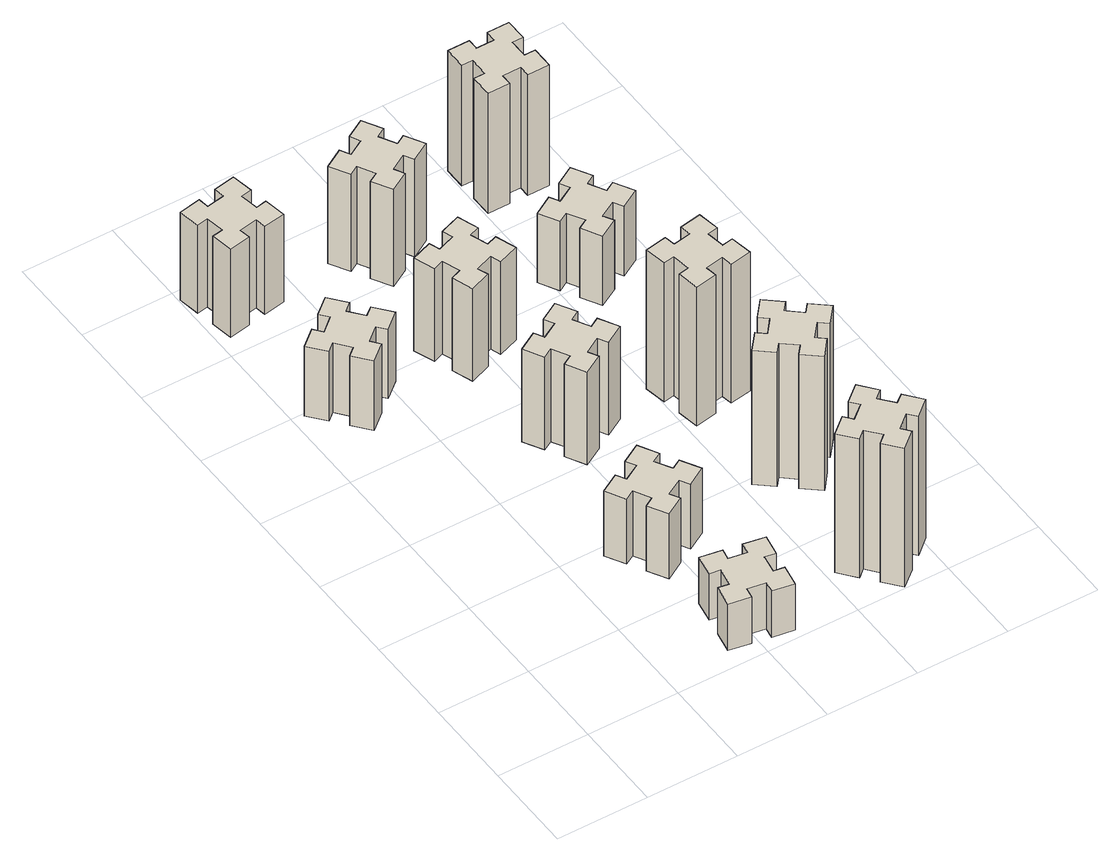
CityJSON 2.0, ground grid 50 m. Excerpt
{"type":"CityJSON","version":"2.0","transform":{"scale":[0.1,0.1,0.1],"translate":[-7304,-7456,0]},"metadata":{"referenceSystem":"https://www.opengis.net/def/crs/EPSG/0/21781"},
"CityObjects":{
"building1":{"type":"Building","attributes":{"class":"1000","function":"1000","usage":"1000","yearOfConstruction":2016,"roofType":"1000","measuredHeight":45,"storeysAboveGround":30,"storeysBelowGround":0},"geometry":[{"type":"Solid","lod":"1","boundaries":[[[[0,1,2,3,4,5,6,7,8,9,10,11,12,13,14,15,16,17,18,19]],[[17,16,20,21]],[[16,15,22,20]],[[15,14,23,22]],[[14,13,24,23]],[[13,12,25,24]],[[12,11,26,25]],[[11,10,27,26]],[[10,9,28,27]],[[9,8,29,28]],[[8,7,30,29]],[[7,6,31,30]],[[6,5,32,31]],[[5,4,33,32]],[[4,3,34,33]],[[3,2,35,34]],[[2,1,36,35]],[[1,0,37,36]],[[0,19,38,37]],[[19,18,39,38]],[[18,17,21,39]],[[24,25,26,27,28,29,30,31,32,33,34,35,36,37,38,39,21,20,22,23]]]]}]},
"building2":{"type":"Building","attributes":{"class":"1000","function":"1000","usage":"1000","yearOfConstruction":2016,"roofType":"1000","measuredHeight":30,"storeysAboveGround":30,"storeysBelowGround":0},"geometry":[{"type":"Solid","lod":"1","boundaries":[[[[40,41,42,43,44,45,46,47,48,49,50,51,52,53,54,55,56,57,58,59]],[[57,56,60,61]],[[56,55,62,60]],[[55,54,63,62]],[[54,53,64,63]],[[53,52,65,64]],[[52,51,66,65]],[[51,50,67,66]],[[50,49,68,67]],[[49,48,69,68]],[[48,47,70,69]],[[47,46,71,70]],[[46,45,72,71]],[[45,44,73,72]],[[44,43,74,73]],[[43,42,75,74]],[[42,41,76,75]],[[41,40,77,76]],[[40,59,78,77]],[[59,58,79,78]],[[58,57,61,79]],[[64,65,66,67,68,69,70,71,72,73,74,75,76,77,78,79,61,60,62,63]]]]}]},
"building3":{"type":"Building","attributes":{"class":"1000","function":"1000","usage":"1000","yearOfConstruction":2016,"roofType":"1000","measuredHeight":57,"storeysAboveGround":30,"storeysBelowGround":0},"geometry":[{"type":"Solid","lod":"1","boundaries":[[[[80,81,82,83,84,85,86,87,88,89,90,91,92,93,94,95,96,97,98,99]],[[97,96,100,101]],[[96,95,102,100]],[[95,94,103,102]],[[94,93,104,103]],[[93,92,105,104]],[[92,91,106,105]],[[91,90,107,106]],[[90,89,108,107]],[[89,88,109,108]],[[88,87,110,109]],[[87,86,111,110]],[[86,85,112,111]],[[85,84,113,112]],[[84,83,114,113]],[[83,82,115,114]],[[82,81,116,115]],[[81,80,117,116]],[[80,99,118,117]],[[99,98,119,118]],[[98,97,101,119]],[[104,105,106,107,108,109,110,111,112,113,114,115,116,117,118,119,101,100,102,103]]]]}]},
"building4":{"type":"Building","attributes":{"class":"1000","function":"1000","usage":"1000","yearOfConstruction":2016,"roofType":"1000","measuredHeight":42,"storeysAboveGround":30,"storeysBelowGround":0},"geometry":[{"type":"Solid","lod":"1","boundaries":[[[[120,121,122,123,124,125,126,127,128,129,130,131,132,133,134,135,136,137,138,139]],[[137,136,140,141]],[[136,135,142,140]],[[135,134,143,142]],[[134,133,144,143]],[[133,132,145,144]],[[132,131,146,145]],[[131,130,147,146]],[[130,129,148,147]],[[129,128,149,148]],[[128,127,150,149]],[[127,126,151,150]],[[126,125,152,151]],[[125,124,153,152]],[[124,123,154,153]],[[123,122,155,154]],[[122,121,156,155]],[[121,120,157,156]],[[120,139,158,157]],[[139,138,159,158]],[[138,137,141,159]],[[144,145,146,147,148,149,150,151,152,153,154,155,156,157,158,159,141,140,142,143]]]]}]},
"building5":{"type":"Building","attributes":{"class":"1000","function":"1000","usage":"1000","yearOfConstruction":2016,"roofType":"1000","measuredHeight":60,"storeysAboveGround":30,"storeysBelowGround":0},"geometry":[{"type":"Solid","lod":"1","boundaries":[[[[160,161,162,163,164,165,166,167,168,169,170,171,172,173,174,175,176,177,178,179]],[[177,176,180,181]],[[176,175,182,180]],[[175,174,183,182]],[[174,173,184,183]],[[173,172,185,184]],[[172,171,186,185]],[[171,170,187,186]],[[170,169,188,187]],[[169,168,189,188]],[[168,167,190,189]],[[167,166,191,190]],[[166,165,192,191]],[[165,164,193,192]],[[164,163,194,193]],[[163,162,195,194]],[[162,161,196,195]],[[161,160,197,196]],[[160,179,198,197]],[[179,178,199,198]],[[178,177,181,199]],[[184,185,186,187,188,189,190,191,192,193,194,195,196,197,198,199,181,180,182,183]]]]}]},
"building6":{"type":"Building","attributes":{"class":"1000","function":"1000","usage":"1000","yearOfConstruction":2016,"roofType":"1000","measuredHeight":60,"storeysAboveGround":30,"storeysBelowGround":0},"geometry":[{"type":"Solid","lod":"1","boundaries":[[[[200,201,202,203,204,205,206,207,208,209,210,211,212,213,214,215,216,217,218,219]],[[217,216,220,221]],[[216,215,222,220]],[[215,214,223,222]],[[214,213,224,223]],[[213,212,225,224]],[[212,211,226,225]],[[211,210,227,226]],[[210,209,228,227]],[[209,208,229,228]],[[208,207,230,229]],[[207,206,231,230]],[[206,205,232,231]],[[205,204,233,232]],[[204,203,234,233]],[[203,202,235,234]],[[202,201,236,235]],[[201,200,237,236]],[[200,219,238,237]],[[219,218,239,238]],[[218,217,221,239]],[[224,225,226,227,228,229,230,231,232,233,234,235,236,237,238,239,221,220,222,223]]]]}]},
"building7":{"type":"Building","attributes":{"class":"1000","function":"1000","usage":"1000","yearOfConstruction":2016,"roofType":"1000","measuredHeight":90,"storeysAboveGround":30,"storeysBelowGround":0},"geometry":[{"type":"Solid","lod":"1","boundaries":[[[[240,241,242,243,244,245,246,247,248,249,250,251,252,253,254,255,256,257,258,259]],[[257,256,260,261]],[[256,255,262,260]],[[255,254,263,262]],[[254,253,264,263]],[[253,252,265,264]],[[252,251,266,265]],[[251,250,267,266]],[[250,249,268,267]],[[249,248,269,268]],[[248,247,270,269]],[[247,246,271,270]],[[246,245,272,271]],[[245,244,273,272]],[[244,243,274,273]],[[243,242,275,274]],[[242,241,276,275]],[[241,240,277,276]],[[240,259,278,277]],[[259,258,279,278]],[[258,257,261,279]],[[264,265,266,267,268,269,270,271,272,273,274,275,276,277,278,279,261,260,262,263]]]]}]},
"building8":{"type":"Building","attributes":{"class":"1000","function":"1000","usage":"1000","yearOfConstruction":2016,"roofType":"1000","measuredHeight":63,"storeysAboveGround":30,"storeysBelowGround":0},"geometry":[{"type":"Solid","lod":"1","boundaries":[[[[280,281,282,283,284,285,286,287,288,289,290,291,292,293,294,295,296,297,298,299]],[[297,296,300,301]],[[296,295,302,300]],[[295,294,303,302]],[[294,293,304,303]],[[293,292,305,304]],[[292,291,306,305]],[[291,290,307,306]],[[290,289,308,307]],[[289,288,309,308]],[[288,287,310,309]],[[287,286,311,310]],[[286,285,312,311]],[[285,284,313,312]],[[284,283,314,313]],[[283,282,315,314]],[[282,281,316,315]],[[281,280,317,316]],[[280,299,318,317]],[[299,298,319,318]],[[298,297,301,319]],[[304,305,306,307,308,309,310,311,312,313,314,315,316,317,318,319,301,300,302,303]]]]}]},
"building9":{"type":"Building","attributes":{"class":"1000","function":"1000","usage":"1000","yearOfConstruction":2016,"roofType":"1000","measuredHeight":87,"storeysAboveGround":30,"storeysBelowGround":0},"geometry":[{"type":"Solid","lod":"1","boundaries":[[[[320,321,322,323,324,325,326,327,328,329,330,331,332,333,334,335,336,337,338,339]],[[337,336,340,341]],[[336,335,342,340]],[[335,334,343,342]],[[334,333,344,343]],[[333,332,345,344]],[[332,331,346,345]],[[331,330,347,346]],[[330,329,348,347]],[[329,328,349,348]],[[328,327,350,349]],[[327,326,351,350]],[[326,325,352,351]],[[325,324,353,352]],[[324,323,354,353]],[[323,322,355,354]],[[322,321,356,355]],[[321,320,357,356]],[[320,339,358,357]],[[339,338,359,358]],[[338,337,341,359]],[[344,345,346,347,348,349,350,351,352,353,354,355,356,357,358,359,341,340,342,343]]]]}]},
"building10":{"type":"Building","attributes":{"class":"1000","function":"1000","usage":"1000","yearOfConstruction":2016,"roofType":"1000","measuredHeight":90,"storeysAboveGround":30,"storeysBelowGround":0},"geometry":[{"type":"Solid","lod":"1","boundaries":[[[[360,361,362,363,364,365,366,367,368,369,370,371,372,373,374,375,376,377,378,379]],[[377,376,380,381]],[[376,375,382,380]],[[375,374,383,382]],[[374,373,384,383]],[[373,372,385,384]],[[372,371,386,385]],[[371,370,387,386]],[[370,369,388,387]],[[369,368,389,388]],[[368,367,390,389]],[[367,366,391,390]],[[366,365,392,391]],[[365,364,393,392]],[[364,363,394,393]],[[363,362,395,394]],[[362,361,396,395]],[[361,360,397,396]],[[360,379,398,397]],[[379,378,399,398]],[[378,377,381,399]],[[384,385,386,387,388,389,390,391,392,393,394,395,396,397,398,399,381,380,382,383]]]]}]},
"building11":{"type":"Building","attributes":{"class":"1000","function":"1000","usage":"1000","yearOfConstruction":2016,"roofType":"1000","measuredHeight":45,"storeysAboveGround":30,"storeysBelowGround":0},"geometry":[{"type":"Solid","lod":"1","boundaries":[[[[400,401,402,403,404,405,406,407,408,409,410,411,412,413,414,415,416,417,418,419]],[[417,416,420,421]],[[416,415,422,420]],[[415,414,423,422]],[[414,413,424,423]],[[413,412,425,424]],[[412,411,426,425]],[[411,410,427,426]],[[410,409,428,427]],[[409,408,429,428]],[[408,407,430,429]],[[407,406,431,430]],[[406,405,432,431]],[[405,404,433,432]],[[404,403,434,433]],[[403,402,435,434]],[[402,401,436,435]],[[401,400,437,436]],[[400,419,438,437]],[[419,418,439,438]],[[418,417,421,439]],[[424,425,426,427,428,429,430,431,432,433,434,435,436,437,438,439,421,420,422,423]]]]}]},
"building12":{"type":"Building","attributes":{"class":"1000","function":"1000","usage":"1000","yearOfConstruction":2016,"roofType":"1000","measuredHeight":78,"storeysAboveGround":30,"storeysBelowGround":0},"geometry":[{"type":"Solid","lod":"1","boundaries":[[[[440,441,442,443,444,445,446,447,448,449,450,451,452,453,454,455,456,457,458,459]],[[457,456,460,461]],[[456,455,462,460]],[[455,454,463,462]],[[454,453,464,463]],[[453,452,465,464]],[[452,451,466,465]],[[451,450,467,466]],[[450,449,468,467]],[[449,448,469,468]],[[448,447,470,469]],[[447,446,471,470]],[[446,445,472,471]],[[445,444,473,472]],[[444,443,474,473]],[[443,442,475,474]],[[442,441,476,475]],[[441,440,477,476]],[[440,459,478,477]],[[459,458,479,478]],[[458,457,461,479]],[[464,465,466,467,468,469,470,471,472,473,474,475,476,477,478,479,461,460,462,463]]]]}]}
},
"vertices":[
[338,2349,0],[414,2413,0],[453,2367,0],[545,2444,0],[468,2536,0],[422,2498,0],[357,2574,0],[403,2613,0],[326,2705,0],[234,2628,0],[273,2582,0],[196,2517,0],[158,2563,0],[66,2486,0],[143,2394,0],[189,2433,0],[253,2356,0],[207,2318,0],[284,2226,0],[376,2303,0],[253,2356,450],[207,2318,450],[189,2433,450],[143,2394,450],[66,2486,450],[158,2563,450],[196,2517,450],[273,2582,450],[234,2628,450],[326,2705,450],[403,2613,450],[357,2574,450],[422,2498,450],[468,2536,450],[545,2444,450],[453,2367,450],[414,2413,450],[338,2349,450],[376,2303,450],[284,2226,450],
[946,314,0],[928,215,0],[869,226,0],[848,107,0],[967,87,0],[977,146,0],[1075,128,0],[1065,69,0],[1183,48,0],[1204,167,0],[1145,177,0],[1162,275,0],[1221,265,0],[1242,383,0],[1124,404,0],[1114,345,0],[1015,362,0],[1026,421,0],[907,442,0],[887,324,0],[1015,362,300],[1026,421,300],[1114,345,300],[1124,404,300],[1242,383,300],[1221,265,300],[1162,275,300],[1145,177,300],[1204,167,300],[1183,48,300],[1065,69,300],[1075,128,300],[977,146,300],[967,87,300],[848,107,300],[869,226,300],[928,215,300],[946,314,300],[887,324,300],[907,442,300],
[88,3335,0],[106,3237,0],[47,3227,0],[67,3108,0],[186,3129,0],[175,3188,0],[274,3206,0],[284,3147,0],[402,3167,0],[381,3286,0],[322,3275,0],[305,3374,0],[364,3384,0],[343,3502,0],[225,3481,0],[235,3422,0],[137,3405,0],[127,3464,0],[8,3443,0],[29,3325,0],[137,3405,570],[127,3464,570],[235,3422,570],[225,3481,570],[343,3502,570],[364,3384,570],[305,3374,570],[322,3275,570],[381,3286,570],[402,3167,570],[284,3147,570],[274,3206,570],[175,3188,570],[186,3129,570],[67,3108,570],[47,3227,570],[106,3237,570],[88,3335,570],[29,3325,570],[8,3443,570],
[1066,897,0],[1016,984,0],[1068,1014,0],[1008,1118,0],[904,1058,0],[934,1006,0],[847,956,0],[817,1008,0],[713,948,0],[773,844,0],[825,874,0],[875,787,0],[823,757,0],[883,653,0],[987,713,0],[957,765,0],[1044,815,0],[1074,763,0],[1178,823,0],[1118,927,0],[1044,815,420],[1074,763,420],[957,765,420],[987,713,420],[883,653,420],[823,757,420],[875,787,420],[825,874,420],[773,844,420],[713,948,420],[817,1008,420],[847,956,420],[934,1006,420],[904,1058,420],[1008,1118,420],[1068,1014,420],[1016,984,420],[1066,897,420],[1118,927,420],[1178,823,420],
[1166,1737,0],[1116,1824,0],[1168,1854,0],[1108,1958,0],[1004,1898,0],[1034,1846,0],[947,1796,0],[917,1848,0],[813,1788,0],[873,1684,0],[925,1714,0],[975,1627,0],[923,1597,0],[983,1493,0],[1087,1553,0],[1057,1605,0],[1144,1655,0],[1174,1603,0],[1278,1663,0],[1218,1767,0],[1144,1655,600],[1174,1603,600],[1057,1605,600],[1087,1553,600],[983,1493,600],[923,1597,600],[975,1627,600],[925,1714,600],[873,1684,600],[813,1788,600],[917,1848,600],[947,1796,600],[1034,1846,600],[1004,1898,600],[1108,1958,600],[1168,1854,600],[1116,1824,600],[1166,1737,600],[1218,1767,600],[1278,1663,600],
[936,2345,0],[1030,2379,0],[1050,2323,0],[1163,2364,0],[1122,2477,0],[1066,2456,0],[1032,2550,0],[1088,2570,0],[1047,2683,0],[934,2642,0],[955,2586,0],[861,2552,0],[840,2608,0],[727,2567,0],[769,2454,0],[825,2475,0],[859,2381,0],[803,2360,0],[844,2247,0],[957,2289,0],[859,2381,600],[803,2360,600],[825,2475,600],[769,2454,600],[727,2567,600],[840,2608,600],[861,2552,600],[955,2586,600],[934,2642,600],[1047,2683,600],[1088,2570,600],[1032,2550,600],[1066,2456,600],[1122,2477,600],[1163,2364,600],[1050,2323,600],[1030,2379,600],[936,2345,600],[957,2289,600],[844,2247,600],
[1818,129,0],[1894,193,0],[1933,147,0],[2025,224,0],[1948,316,0],[1902,278,0],[1837,354,0],[1883,393,0],[1806,485,0],[1714,408,0],[1753,362,0],[1676,297,0],[1638,343,0],[1546,266,0],[1623,174,0],[1669,213,0],[1733,136,0],[1687,98,0],[1764,6,0],[1856,83,0],[1733,136,900],[1687,98,900],[1669,213,900],[1623,174,900],[1546,266,900],[1638,343,900],[1676,297,900],[1753,362,900],[1714,408,900],[1806,485,900],[1883,393,900],[1837,354,900],[1902,278,900],[1948,316,900],[2025,224,900],[1933,147,900],[1894,193,900],[1818,129,900],[1856,83,900],[1764,6,900],
[1066,3217,0],[1016,3304,0],[1068,3334,0],[1008,3438,0],[904,3378,0],[934,3326,0],[847,3276,0],[817,3328,0],[713,3268,0],[773,3164,0],[825,3194,0],[875,3107,0],[823,3077,0],[883,2973,0],[987,3033,0],[957,3085,0],[1044,3135,0],[1074,3083,0],[1178,3143,0],[1118,3247,0],[1044,3135,630],[1074,3083,630],[957,3085,630],[987,3033,630],[883,2973,630],[823,3077,630],[875,3107,630],[825,3194,630],[773,3164,630],[713,3268,630],[817,3328,630],[847,3276,630],[934,3326,630],[904,3378,630],[1008,3438,630],[1068,3334,630],[1016,3304,630],[1066,3217,630],[1118,3247,630],[1178,3143,630],
[1837,876,0],[1902,953,0],[1948,914,0],[2025,1006,0],[1933,1083,0],[1894,1037,0],[1818,1102,0],[1856,1148,0],[1764,1225,0],[1687,1133,0],[1733,1094,0],[1669,1018,0],[1623,1056,0],[1546,964,0],[1638,887,0],[1676,933,0],[1753,869,0],[1714,823,0],[1806,746,0],[1883,838,0],[1753,869,870],[1714,823,870],[1676,933,870],[1638,887,870],[1546,964,870],[1623,1056,870],[1669,1018,870],[1733,1094,870],[1687,1133,870],[1764,1225,870],[1856,1148,870],[1818,1102,870],[1894,1037,870],[1933,1083,870],[2025,1006,870],[1948,914,870],[1902,953,870],[1837,876,870],[1883,838,870],[1806,746,870],
[1715,1742,0],[1617,1725,0],[1607,1784,0],[1488,1763,0],[1509,1645,0],[1568,1655,0],[1586,1557,0],[1527,1547,0],[1547,1428,0],[1666,1449,0],[1655,1508,0],[1754,1526,0],[1764,1467,0],[1882,1487,0],[1861,1606,0],[1802,1595,0],[1785,1694,0],[1844,1704,0],[1823,1822,0],[1705,1801,0],[1785,1694,900],[1844,1704,900],[1802,1595,900],[1861,1606,900],[1882,1487,900],[1764,1467,900],[1754,1526,900],[1655,1508,900],[1666,1449,900],[1547,1428,900],[1527,1547,900],[1586,1557,900],[1568,1655,900],[1509,1645,900],[1488,1763,900],[1607,1784,900],[1617,1725,900],[1715,1742,900],[1705,1801,900],[1823,1822,900],
[1806,2577,0],[1756,2664,0],[1808,2694,0],[1748,2798,0],[1644,2738,0],[1674,2686,0],[1587,2636,0],[1557,2688,0],[1453,2628,0],[1513,2524,0],[1565,2554,0],[1615,2467,0],[1563,2437,0],[1623,2333,0],[1727,2393,0],[1697,2445,0],[1784,2495,0],[1814,2443,0],[1918,2503,0],[1858,2607,0],[1784,2495,450],[1814,2443,450],[1697,2445,450],[1727,2393,450],[1623,2333,450],[1563,2437,450],[1615,2467,450],[1565,2554,450],[1513,2524,450],[1453,2628,450],[1557,2688,450],[1587,2636,450],[1674,2686,450],[1644,2738,450],[1748,2798,450],[1808,2694,450],[1756,2664,450],[1806,2577,450],[1858,2607,450],[1918,2503,450],
[1635,3195,0],[1735,3195,0],[1735,3135,0],[1855,3135,0],[1855,3255,0],[1795,3255,0],[1795,3355,0],[1855,3355,0],[1855,3475,0],[1735,3475,0],[1735,3415,0],[1635,3415,0],[1635,3475,0],[1515,3475,0],[1515,3355,0],[1575,3355,0],[1575,3255,0],[1515,3255,0],[1515,3135,0],[1635,3135,0],[1575,3255,780],[1515,3255,780],[1575,3355,780],[1515,3355,780],[1515,3475,780],[1635,3475,780],[1635,3415,780],[1735,3415,780],[1735,3475,780],[1855,3475,780],[1855,3355,780],[1795,3355,780],[1795,3255,780],[1855,3255,780],[1855,3135,780],[1735,3135,780],[1735,3195,780],[1635,3195,780],[1635,3135,780],[1515,3135,780]
]}
